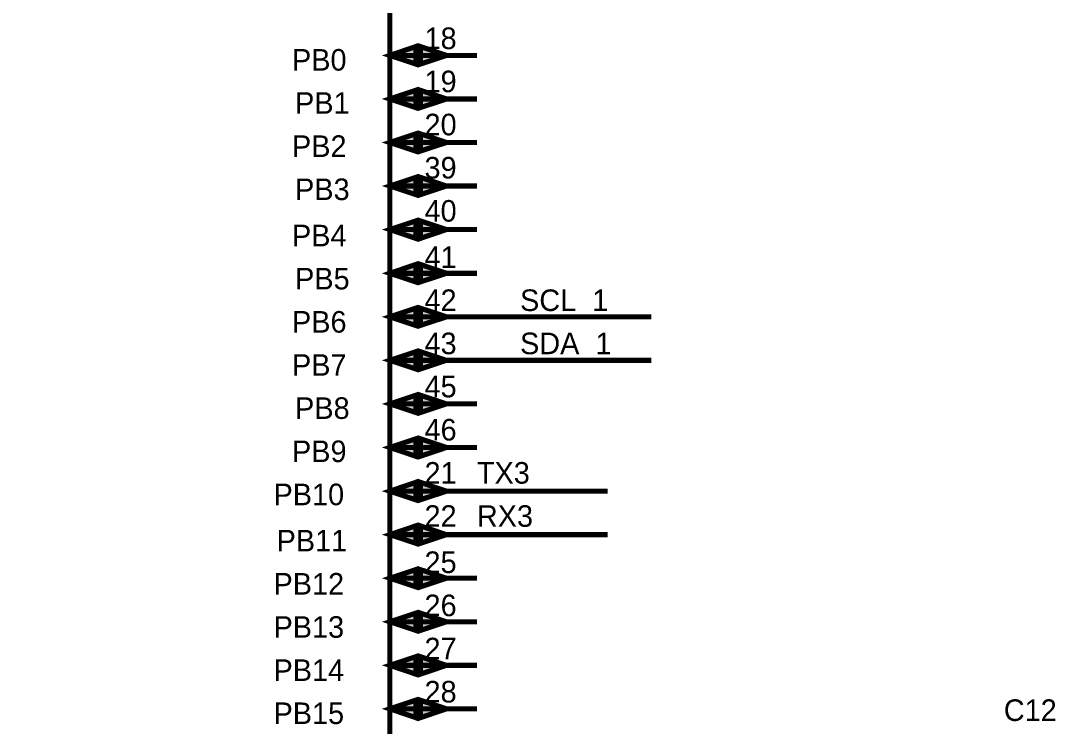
# Model space of a CAD drawing. Header units: millimetres. Extents: x 0 to 19, y 0 to 9.5.
# Drawn here: x 11.353 to 13.728, y 5.76 to 7.379 of the extents above; entities that cross this region are included whole.
import ezdxf

# ---------------------------------------------------------------- set-up
doc = ezdxf.new("R2010")
doc.units = ezdxf.units.MM
doc.header["$MEASUREMENT"] = 0
doc.layers.add('Sheet', color=255, linetype='Continuous')

msp = doc.modelspace()

# ---------------------------------------------------------------- linework, layer by layer
at = {"layer": 'Sheet'}
for points, const_width in [([(10.6004, 8.2997), (12.2004, 8.2997), (12.2004, 4.8), (10.6004, 4.8), (10.6004, 8.2997)], 0.0118), ([(10.6004, 8.2997), (10.6004, 4.8), (12.2004, 4.8), (12.2004, 8.2997), (10.6004, 8.2997), (10.6004, 8.2997)], 0.0039), ([(12.2601, 7.32), (12.2004, 7.2996), (12.2601, 7.2797), (12.2601, 7.32)], 0.0118), ([(12.2601, 7.32), (12.2004, 7.2996), (12.2601, 7.2797), (12.2601, 7.32)], 0.0039), ([(12.2702, 7.32), (12.2702, 7.2797), (12.3304, 7.2996), (12.2702, 7.32)], 0.0118), ([(12.2702, 7.32), (12.2702, 7.2797), (12.3304, 7.2996), (12.2702, 7.32)], 0.0039), ([(12.2601, 7.2196), (12.2004, 7.1997), (12.2601, 7.1798), (12.2601, 7.2196)], 0.0118), ([(12.2601, 7.2196), (12.2004, 7.1997), (12.2601, 7.1798), (12.2601, 7.2196)], 0.0039), ([(12.2702, 7.2196), (12.2702, 7.1798), (12.3304, 7.1997), (12.2702, 7.2196)], 0.0118), ([(12.2702, 7.2196), (12.2702, 7.1798), (12.3304, 7.1997), (12.2702, 7.2196)], 0.0039), ([(12.2601, 7.1197), (12.2004, 7.0998), (12.2601, 7.0799), (12.2601, 7.1197)], 0.0118), ([(12.2702, 7.1197), (12.2702, 7.0799), (12.3304, 7.0998), (12.2702, 7.1197)], 0.0118), ([(12.2601, 7.1197), (12.2004, 7.0998), (12.2601, 7.0799), (12.2601, 7.1197)], 0.0039), ([(12.2702, 7.1197), (12.2702, 7.0799), (12.3304, 7.0998), (12.2702, 7.1197)], 0.0039), ([(12.2601, 7.0198), (12.2004, 6.9999), (12.2601, 6.98), (12.2601, 7.0198)], 0.0118), ([(12.2601, 7.0198), (12.2004, 6.9999), (12.2601, 6.98), (12.2601, 7.0198)], 0.0039), ([(12.2702, 7.0198), (12.2702, 6.98), (12.3304, 6.9999), (12.2702, 7.0198)], 0.0118), ([(12.2702, 7.0198), (12.2702, 6.98), (12.3304, 6.9999), (12.2702, 7.0198)], 0.0039), ([(12.2601, 6.9199), (12.2004, 6.9), (12.2601, 6.8796), (12.2601, 6.9199)], 0.0118), ([(12.2601, 6.9199), (12.2004, 6.9), (12.2601, 6.8796), (12.2601, 6.9199)], 0.0039), ([(12.2702, 6.9199), (12.2702, 6.8796), (12.3304, 6.9), (12.2702, 6.9199)], 0.0118), ([(12.2702, 6.9199), (12.2702, 6.8796), (12.3304, 6.9), (12.2702, 6.9199)], 0.0039), ([(12.2601, 6.8199), (12.2004, 6.7996), (12.2601, 6.7797), (12.2601, 6.8199)], 0.0118), ([(12.2601, 6.8199), (12.2004, 6.7996), (12.2601, 6.7797), (12.2601, 6.8199)], 0.0039), ([(12.2702, 6.8199), (12.2702, 6.7797), (12.3304, 6.7996), (12.2702, 6.8199)], 0.0118), ([(12.2702, 6.8199), (12.2702, 6.7797), (12.3304, 6.7996), (12.2702, 6.8199)], 0.0039), ([(12.2601, 6.7196), (12.2004, 6.6997), (12.2601, 6.6798), (12.2601, 6.7196)], 0.0118), ([(12.2601, 6.7196), (12.2004, 6.6997), (12.2601, 6.6798), (12.2601, 6.7196)], 0.0039), ([(12.2702, 6.7196), (12.2702, 6.6798), (12.3304, 6.6997), (12.2702, 6.7196)], 0.0118), ([(12.2702, 6.7196), (12.2702, 6.6798), (12.3304, 6.6997), (12.2702, 6.7196)], 0.0039), ([(12.2601, 6.6197), (12.2004, 6.5998), (12.2601, 6.5799), (12.2601, 6.6197)], 0.0118), ([(12.2702, 6.6197), (12.2702, 6.5799), (12.3304, 6.5998), (12.2702, 6.6197)], 0.0118), ([(12.2601, 6.6197), (12.2004, 6.5998), (12.2601, 6.5799), (12.2601, 6.6197)], 0.0039), ([(12.2702, 6.6197), (12.2702, 6.5799), (12.3304, 6.5998), (12.2702, 6.6197)], 0.0039), ([(12.2601, 6.5198), (12.2004, 6.4999), (12.2601, 6.48), (12.2601, 6.5198)], 0.0118), ([(12.2601, 6.5198), (12.2004, 6.4999), (12.2601, 6.48), (12.2601, 6.5198)], 0.0039), ([(12.2702, 6.5198), (12.2702, 6.48), (12.3304, 6.4999), (12.2702, 6.5198)], 0.0118), ([(12.2702, 6.5198), (12.2702, 6.48), (12.3304, 6.4999), (12.2702, 6.5198)], 0.0039), ([(12.2601, 6.4198), (12.2004, 6.3999), (12.2601, 6.3796), (12.2601, 6.4198)], 0.0118), ([(12.2601, 6.4198), (12.2004, 6.3999), (12.2601, 6.3796), (12.2601, 6.4198)], 0.0039), ([(12.2702, 6.4198), (12.2702, 6.3796), (12.3304, 6.3999), (12.2702, 6.4198)], 0.0118), ([(12.2702, 6.4198), (12.2702, 6.3796), (12.3304, 6.3999), (12.2702, 6.4198)], 0.0039), ([(12.2601, 6.3199), (12.2004, 6.2996), (12.2601, 6.2797), (12.2601, 6.3199)], 0.0118), ([(12.2601, 6.3199), (12.2004, 6.2996), (12.2601, 6.2797), (12.2601, 6.3199)], 0.0039), ([(12.2702, 6.3199), (12.2702, 6.2797), (12.3304, 6.2996), (12.2702, 6.3199)], 0.0118), ([(12.2702, 6.3199), (12.2702, 6.2797), (12.3304, 6.2996), (12.2702, 6.3199)], 0.0039), ([(12.2601, 6.22), (12.2004, 6.1997), (12.2601, 6.1798), (12.2601, 6.22)], 0.0118), ([(12.2601, 6.22), (12.2004, 6.1997), (12.2601, 6.1798), (12.2601, 6.22)], 0.0039), ([(12.2702, 6.22), (12.2702, 6.1798), (12.3304, 6.1997), (12.2702, 6.22)], 0.0118), ([(12.2702, 6.22), (12.2702, 6.1798), (12.3304, 6.1997), (12.2702, 6.22)], 0.0039), ([(12.2601, 6.1196), (12.2004, 6.0998), (12.2601, 6.0799), (12.2601, 6.1196)], 0.0118), ([(12.2702, 6.1196), (12.2702, 6.0799), (12.3304, 6.0998), (12.2702, 6.1196)], 0.0118), ([(12.2601, 6.1196), (12.2004, 6.0998), (12.2601, 6.0799), (12.2601, 6.1196)], 0.0039), ([(12.2702, 6.1196), (12.2702, 6.0799), (12.3304, 6.0998), (12.2702, 6.1196)], 0.0039), ([(12.2601, 6.0197), (12.2004, 5.9998), (12.2601, 5.9799), (12.2601, 6.0197)], 0.0118), ([(12.2601, 6.0197), (12.2004, 5.9998), (12.2601, 5.9799), (12.2601, 6.0197)], 0.0039), ([(12.2702, 6.0197), (12.2702, 5.9799), (12.3304, 5.9998), (12.2702, 6.0197)], 0.0118), ([(12.2702, 6.0197), (12.2702, 5.9799), (12.3304, 5.9998), (12.2702, 6.0197)], 0.0039), ([(12.2601, 5.9198), (12.2004, 5.8999), (12.2601, 5.8796), (12.2601, 5.9198)], 0.0118), ([(12.2601, 5.9198), (12.2004, 5.8999), (12.2601, 5.8796), (12.2601, 5.9198)], 0.0039), ([(12.2702, 5.9198), (12.2702, 5.8796), (12.3304, 5.8999), (12.2702, 5.9198)], 0.0118), ([(12.2702, 5.9198), (12.2702, 5.8796), (12.3304, 5.8999), (12.2702, 5.9198)], 0.0039), ([(12.2601, 5.8199), (12.2004, 5.8), (12.2601, 5.7797), (12.2601, 5.8199)], 0.0118), ([(12.2601, 5.8199), (12.2004, 5.8), (12.2601, 5.7797), (12.2601, 5.8199)], 0.0039), ([(12.2702, 5.8199), (12.2702, 5.7797), (12.3304, 5.8), (12.2702, 5.8199)], 0.0118), ([(12.2702, 5.8199), (12.2702, 5.7797), (12.3304, 5.8), (12.2702, 5.8199)], 0.0039)]:
    msp.add_lwpolyline(points, close=True, dxfattribs=dict(at, const_width=const_width))
at = {"layer": 'Sheet', "const_width": 0.0118}
for points in [[(12.2004, 7.2996), (12.4002, 7.2996)], [(12.2004, 7.1997), (12.4002, 7.1997)], [(12.2004, 7.0998), (12.4002, 7.0998)], [(12.2004, 6.9999), (12.4002, 6.9999)], [(12.2004, 6.9), (12.4002, 6.9)], [(12.2004, 6.7996), (12.4002, 6.7996)], [(12.2004, 6.6997), (12.4002, 6.6997)], [(12.4002, 6.6997), (12.8003, 6.6997)], [(12.2004, 6.5998), (12.4002, 6.5998)], [(12.4002, 6.5998), (12.8003, 6.5998)], [(12.2004, 6.4999), (12.4002, 6.4999)], [(12.2004, 6.3999), (12.4002, 6.3999)], [(12.2004, 6.2996), (12.4002, 6.2996)], [(12.4002, 6.2996), (12.7004, 6.2996)], [(12.2004, 6.1997), (12.4002, 6.1997)], [(12.4002, 6.1997), (12.7004, 6.1997)], [(12.2004, 6.0998), (12.4002, 6.0998)], [(12.2004, 5.9998), (12.4002, 5.9998)], [(12.2004, 5.8999), (12.4002, 5.8999)], [(12.2004, 5.8), (12.4002, 5.8)]]:
    msp.add_lwpolyline(points, dxfattribs=at)
at = {"layer": 'Sheet'}
for points in [[(12.262, 7.3227), (12.1938, 7.3), (12.262, 7.2773)], [(12.2681, 7.2773), (12.3362, 7.3), (12.2681, 7.3227)], [(12.262, 7.2227), (12.1938, 7.2), (12.262, 7.1773)], [(12.2681, 7.1773), (12.3362, 7.2), (12.2681, 7.2227)], [(12.262, 7.1227), (12.1938, 7.1), (12.262, 7.0773)], [(12.2681, 7.0773), (12.3362, 7.1), (12.2681, 7.1227)], [(12.262, 7.0227), (12.1938, 7), (12.262, 6.9773)], [(12.2681, 6.9773), (12.3362, 7), (12.2681, 7.0227)], [(12.262, 6.9227), (12.1938, 6.9), (12.262, 6.8773)], [(12.2681, 6.8773), (12.3362, 6.9), (12.2681, 6.9227)], [(12.262, 6.8227), (12.1938, 6.8), (12.262, 6.7773)], [(12.2681, 6.7773), (12.3362, 6.8), (12.2681, 6.8227)], [(12.262, 6.7227), (12.1938, 6.7), (12.262, 6.6773)], [(12.2681, 6.6773), (12.3362, 6.7), (12.2681, 6.7227)], [(12.262, 6.6227), (12.1938, 6.6), (12.262, 6.5773)], [(12.2681, 6.5773), (12.3362, 6.6), (12.2681, 6.6227)], [(12.262, 6.5227), (12.1938, 6.5), (12.262, 6.4773)], [(12.2681, 6.4773), (12.3362, 6.5), (12.2681, 6.5227)], [(12.262, 6.4227), (12.1938, 6.4), (12.262, 6.3773)], [(12.2681, 6.3773), (12.3362, 6.4), (12.2681, 6.4227)], [(12.262, 6.3227), (12.1938, 6.3), (12.262, 6.2773)], [(12.2681, 6.2773), (12.3362, 6.3), (12.2681, 6.3227)], [(12.262, 6.2227), (12.1938, 6.2), (12.262, 6.1773)], [(12.2681, 6.1773), (12.3362, 6.2), (12.2681, 6.2227)], [(12.262, 6.1227), (12.1938, 6.1), (12.262, 6.0773)], [(12.2681, 6.0773), (12.3362, 6.1), (12.2681, 6.1227)], [(12.262, 6.0227), (12.1938, 6), (12.262, 5.9773)], [(12.2681, 5.9773), (12.3362, 6), (12.2681, 6.0227)], [(12.262, 5.9227), (12.1938, 5.9), (12.262, 5.8773)], [(12.2681, 5.8773), (12.3362, 5.9), (12.2681, 5.9227)], [(12.262, 5.8227), (12.1938, 5.8), (12.262, 5.7773)], [(12.2681, 5.7773), (12.3362, 5.8), (12.2681, 5.8227)]]:
    msp.add_solid(points, dxfattribs=at)

# ---------------------------------------------------------------- texts
for s, p in [('18', (12.28, 7.3142)), ('PB0', (11.9758, 7.2647)), ('19', (12.28, 7.2152)), ('PB1', (11.9829, 7.1657)), ('20', (12.28, 7.1162)), ('PB2', (11.9758, 7.0666)), ('39', (12.28, 7.0171)), ('PB3', (11.9829, 6.9676)), ('40', (12.28, 6.9181)), ('PB4', (11.9758, 6.8615)), ('41', (12.28, 6.812)), ('PB5', (11.9829, 6.7625)), ('42', (12.28, 6.713)), ('SCL_1', (12.4993, 6.713)), ('PB6', (11.9758, 6.6634)), ('43', (12.28, 6.6139)), ('SDA_1', (12.4993, 6.6139)), ('PB7', (11.9758, 6.5644)), ('45', (12.28, 6.5149)), ('PB8', (11.9829, 6.4654)), ('46', (12.28, 6.4159)), ('PB9', (11.9758, 6.3663)), ('21', (12.28, 6.3168)), ('TX3', (12.4002, 6.3168)), ('PB10', (11.9334, 6.2673)), ('22', (12.28, 6.2178)), ('RX3', (12.4002, 6.2178)), ('PB11', (11.9404, 6.1612)), ('25', (12.28, 6.1117)), ('PB12', (11.9334, 6.0622)), ('26', (12.28, 6.0127)), ('PB13', (11.9334, 5.9631)), ('27', (12.28, 5.9136)), ('PB14', (11.9334, 5.8641)), ('28', (12.28, 5.8146)), ('C12', (13.6098, 5.7722)), ('PB15', (11.9334, 5.7651))]:
    msp.add_text(s, height=0.04952, dxfattribs=at).set_placement(p)

doc.saveas('drawing.dxf')
